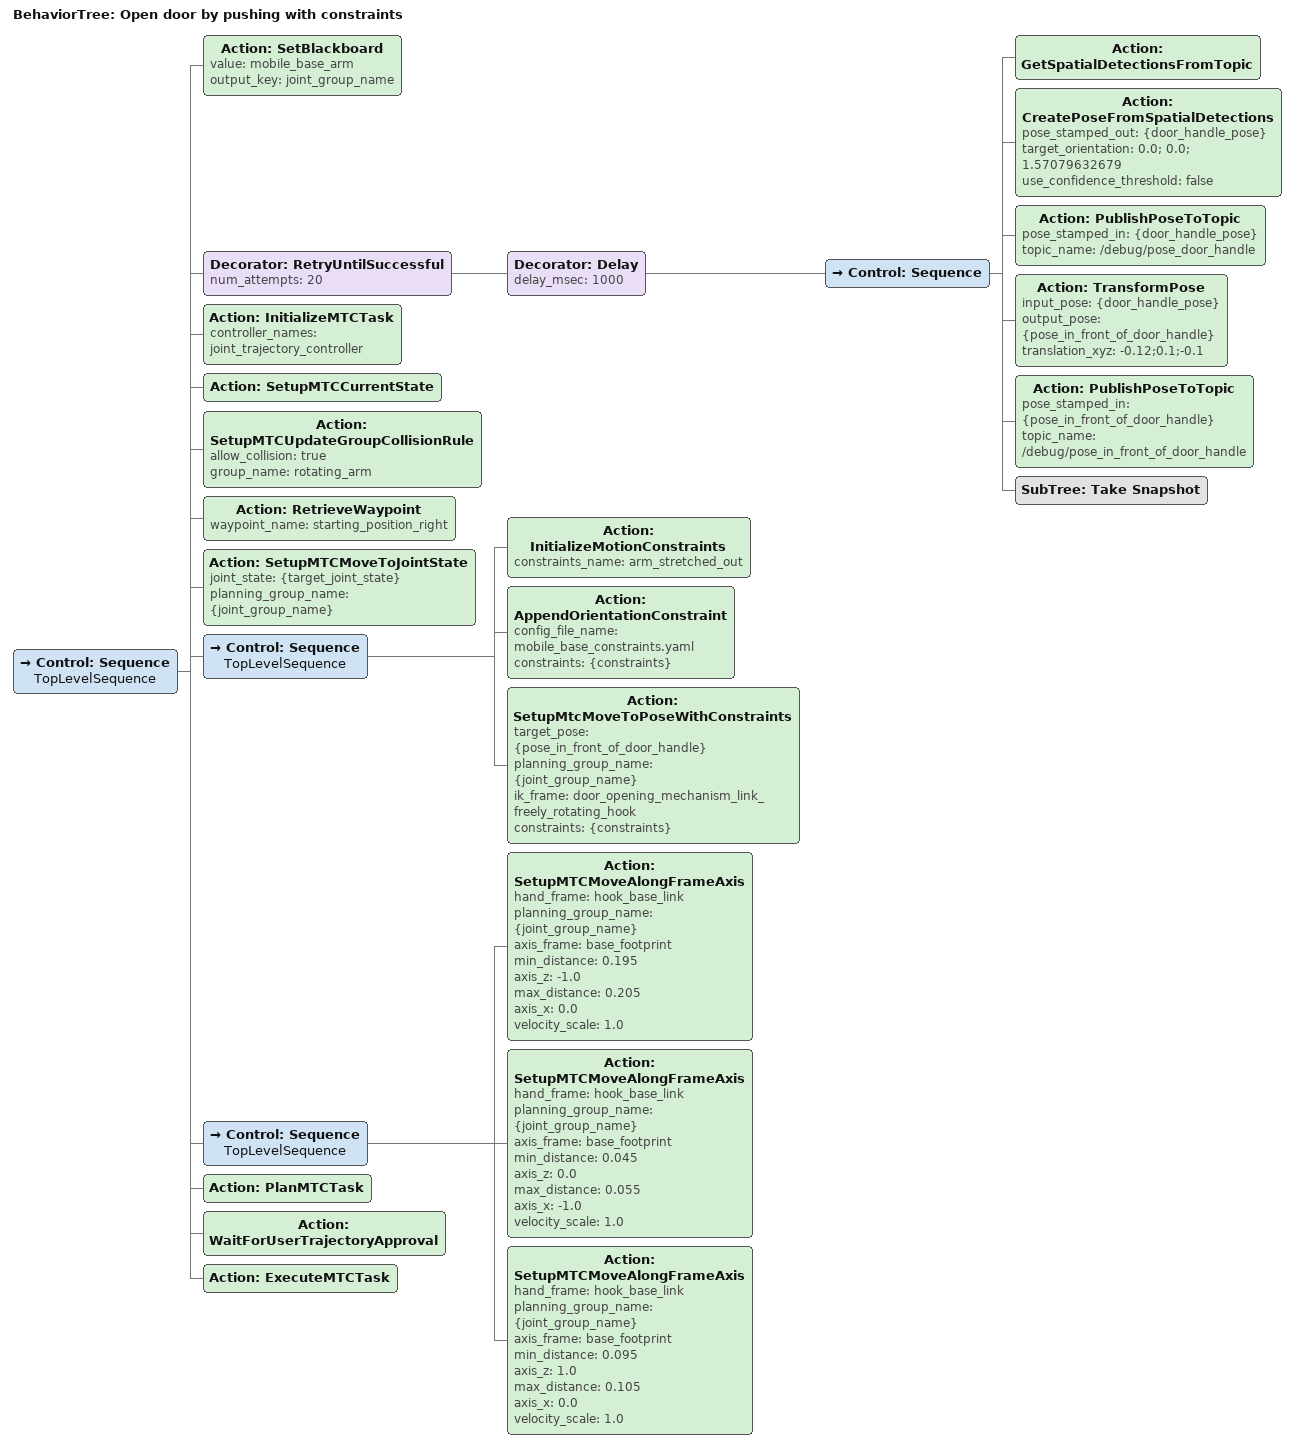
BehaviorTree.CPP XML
<?xml version='1.0' encoding='UTF-8'?>
<root BTCPP_format="4" main_tree_to_execute="Open door by pushing with constraints">
  <BehaviorTree ID="Open door by pushing with constraints" _description="Opens a door by pushing it open." _hardcoded="false">
    <Control ID="Sequence" name="TopLevelSequence">
      <Action ID="SetBlackboard" value="mobile_base_arm" output_key="joint_group_name"/>
      <Decorator ID="RetryUntilSuccessful" num_attempts="20">
        <Decorator ID="Delay" delay_msec="1000">
          <Control ID="Sequence">
            <Action ID="GetSpatialDetectionsFromTopic"/>
            <Action ID="CreatePoseFromSpatialDetections" pose_stamped_out="{door_handle_pose}" target_orientation="0.0; 0.0; 1.57079632679" use_confidence_threshold="false"/>
            <Action ID="PublishPoseToTopic" pose_stamped_in="{door_handle_pose}" topic_name="/debug/pose_door_handle"/>
            <Action ID="TransformPose" input_pose="{door_handle_pose}" output_pose="{pose_in_front_of_door_handle}" translation_xyz="-0.12;0.1;-0.1"/>
            <Action ID="PublishPoseToTopic" pose_stamped_in="{pose_in_front_of_door_handle}" topic_name="/debug/pose_in_front_of_door_handle"/>
            <SubTree ID="Take Snapshot"/>
          </Control>
        </Decorator>
      </Decorator>
      <Action ID="InitializeMTCTask" controller_names="joint_trajectory_controller"/>
      <Action ID="SetupMTCCurrentState"/>
      <Action ID="SetupMTCUpdateGroupCollisionRule" allow_collision="true" group_name="rotating_arm"/>
      <Action ID="RetrieveWaypoint" waypoint_name="starting_position_right"/>
      <Action ID="SetupMTCMoveToJointState" joint_state="{target_joint_state}" planning_group_name="{joint_group_name}"/>
      <Control ID="Sequence" name="TopLevelSequence">
        <Action ID="InitializeMotionConstraints" constraints_name="arm_stretched_out"/>
        <Action ID="AppendOrientationConstraint" config_file_name="mobile_base_constraints.yaml" constraints="{constraints}"/>
        <Action ID="SetupMtcMoveToPoseWithConstraints" target_pose="{pose_in_front_of_door_handle}" planning_group_name="{joint_group_name}" ik_frame="door_opening_mechanism_link_freely_rotating_hook" constraints="{constraints}"/>
      </Control>
      <Control ID="Sequence" name="TopLevelSequence">
        <Action ID="SetupMTCMoveAlongFrameAxis" hand_frame="hook_base_link" planning_group_name="{joint_group_name}" axis_frame="base_footprint" min_distance="0.195" axis_z="-1.0" max_distance="0.205" axis_x="0.0" velocity_scale="1.0"/>
        <Action ID="SetupMTCMoveAlongFrameAxis" hand_frame="hook_base_link" planning_group_name="{joint_group_name}" axis_frame="base_footprint" min_distance="0.045" axis_z="0.0" max_distance="0.055" axis_x="-1.0" velocity_scale="1.0"/>
        <Action ID="SetupMTCMoveAlongFrameAxis" hand_frame="hook_base_link" planning_group_name="{joint_group_name}" axis_frame="base_footprint" min_distance="0.095" axis_z="1.0" max_distance="0.105" axis_x="0.0" velocity_scale="1.0"/>
      </Control>
      <Action ID="PlanMTCTask"/>
      <Action ID="WaitForUserTrajectoryApproval"/>
      <Action ID="ExecuteMTCTask"/>
    </Control>
  </BehaviorTree>
</root>
